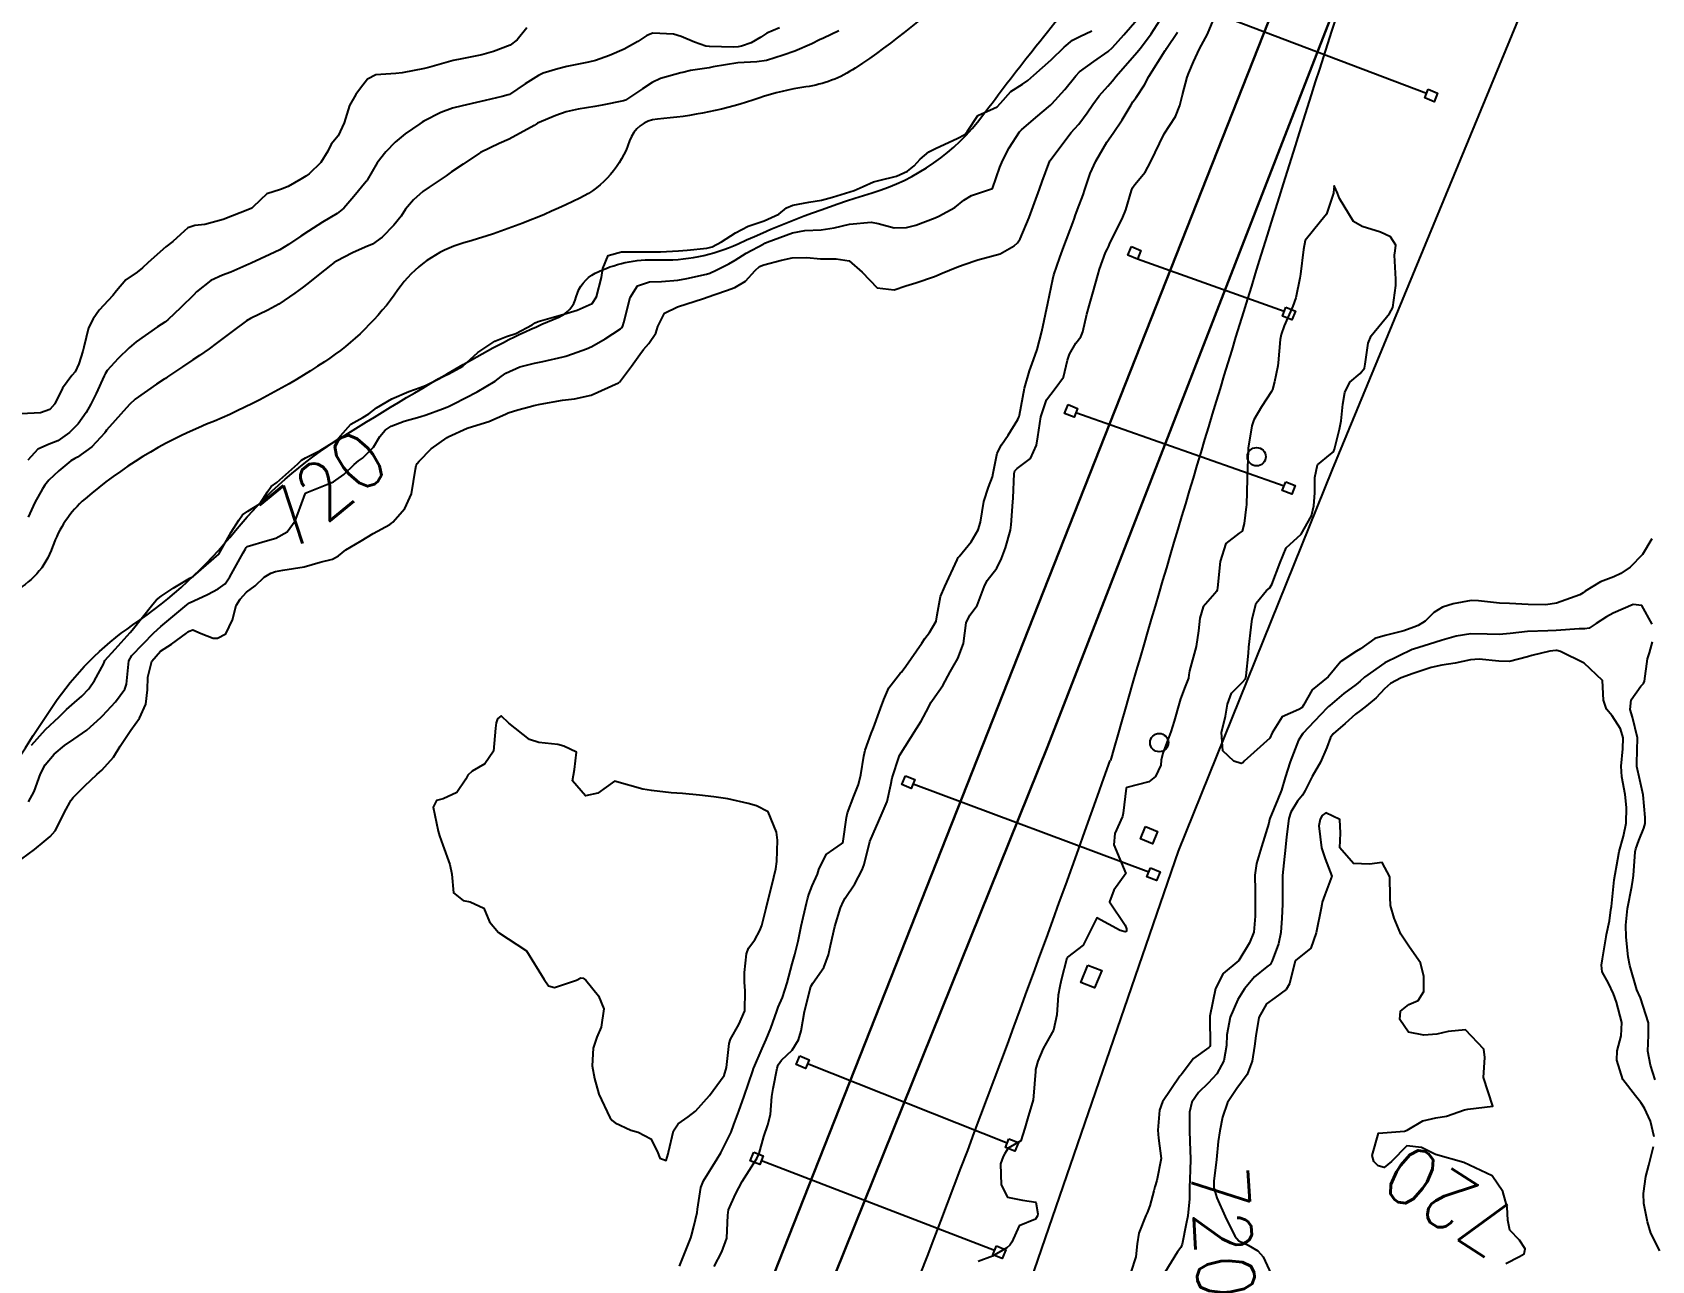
# Model space of a CAD drawing. Header units: metres. Extents: x 318500 to 325275, y 7408834 to 7428799.
# Drawn here: x 321446.4 to 321560.1, y 7415658.3 to 7415744.6 of the extents above; entities that cross this region are included whole.
import ezdxf
from ezdxf.enums import TextEntityAlignment as Align

# ---------------------------------------------------------------- set-up
doc = ezdxf.new("R2010")
doc.units = ezdxf.units.M
doc.header["$MEASUREMENT"] = 0
for name, color, linetype in [('Armário', 45, 'Continuous'), ('Cotas', 45, 'Continuous'), ('Curvas de Nivel 1m', 11, 'Continuous'), ('Curvas de Nivel 5m', 15, 'Continuous'), ('Divisas', 45, 'Continuous'), ('Hidrografia', 140, 'Continuous'), ('Linha Férrea', 20, 'Continuous'), ('Postes', 20, 'Continuous'), ('Pórticos', 45, 'Continuous')]:
    doc.layers.add(name, color=color, linetype=linetype)
doc.styles.add('Style-STANDARD', font='STANDARD.shx')

msp = doc.modelspace()

# ---------------------------------------------------------------- linework, layer by layer
at = {"layer": 'Armário'}
for points in [[(321524.54, 7415688.82), (321525.39, 7415688.47), (321525.04, 7415687.61), (321524.19, 7415687.96)], [(321520.49, 7415679.08), (321521.46, 7415678.69), (321520.96, 7415677.47), (321519.99, 7415677.86)]]:
    msp.add_lwpolyline(points, close=True, dxfattribs=at)
at = {"layer": 'Curvas de Nivel 1m', "flags": 128}
for points, elevation in [([(321445.61, 7415686.55), (321446.5, 7415687.2), (321447.17, 7415687.76), (321447.59, 7415688.11), (321447.95, 7415688.52), (321448.73, 7415690.04), (321448.98, 7415690.5), (321449.06, 7415690.64), (321449.21, 7415690.86), (321450.03, 7415691.68), (321450.88, 7415692.48), (321451.07, 7415692.64), (321451.23, 7415692.78), (321452.04, 7415693.68), (321452.51, 7415694.46), (321453.27, 7415695.59), (321453.87, 7415696.44), (321454.31, 7415697.42), (321454.43, 7415698.43), (321454.45, 7415699.31), (321454.73, 7415700.43), (321455.35, 7415701.14), (321456.12, 7415701.64), (321457.17, 7415702.4), (321457.27, 7415702.49), (321457.36, 7415702.55), (321457.61, 7415702.64), (321458.2, 7415702.39), (321459.04, 7415702.06), (321459.36, 7415702.05), (321459.94, 7415702.36), (321460.4, 7415703.33), (321460.67, 7415704.35), (321460.95, 7415704.79), (321461.4, 7415705.28), (321462, 7415705.74), (321462.64, 7415706.33), (321463.11, 7415706.63), (321463.42, 7415706.74), (321463.94, 7415706.82), (321465.43, 7415707.07), (321466.56, 7415707.4), (321467.43, 7415707.6), (321467.85, 7415707.84), (321468.37, 7415708.25), (321469.04, 7415708.65), (321469.45, 7415708.9), (321470.29, 7415709.4), (321471.47, 7415710.05), (321471.56, 7415710.12), (321471.66, 7415710.21), (321472.52, 7415711.16), (321472.98, 7415712.19), (321473.25, 7415713.92), (321473.31, 7415714.18), (321473.39, 7415714.32), (321473.52, 7415714.49), (321474.36, 7415715.35), (321475.49, 7415716.16), (321475.54, 7415716.18), (321475.55, 7415716.19), (321476.9, 7415716.8), (321477.56, 7415717.03), (321478.41, 7415717.27), (321479.58, 7415717.8), (321479.78, 7415717.89), (321480.46, 7415718.09), (321481.34, 7415718.32), (321481.58, 7415718.39), (321482.01, 7415718.5), (321483.59, 7415718.78), (321484.43, 7415718.88), (321485.59, 7415719.12), (321487.53, 7415720), (321487.57, 7415720.03), (321487.6, 7415720.05), (321488.44, 7415721.17), (321489.01, 7415721.98), (321489.28, 7415722.33), (321489.64, 7415722.76), (321490.14, 7415723.48), (321490.28, 7415723.96), (321490.75, 7415724.88), (321491.67, 7415725.33), (321493.48, 7415725.92), (321493.63, 7415725.97), (321493.68, 7415725.99), (321495.11, 7415726.48), (321495.69, 7415726.7), (321496.45, 7415727.13), (321497.11, 7415727.88), (321497.42, 7415728.17), (321497.72, 7415728.29), (321498.97, 7415728.61), (321499.72, 7415728.77), (321500.75, 7415728.8), (321501.72, 7415728.71), (321502.81, 7415728.71), (321503.72, 7415728.56), (321504.63, 7415727.78), (321505.69, 7415726.67), (321506.89, 7415726.54), (321507.7, 7415726.8), (321508.4, 7415727.02), (321509.71, 7415727.47), (321509.88, 7415727.54), (321510.25, 7415727.7), (321511.28, 7415728.12), (321511.72, 7415728.28), (321512.75, 7415728.64), (321513.73, 7415728.9), (321514.32, 7415729.05), (321515.31, 7415729.63), (321515.55, 7415729.83), (321515.74, 7415730.12), (321516.37, 7415731.62), (321516.75, 7415732.64), (321517.09, 7415733.61), (321517.28, 7415734.13), (321517.82, 7415735.6), (321519.32, 7415737.58), (321519.56, 7415737.85), (321519.85, 7415738.17), (321520.45, 7415738.97), (321520.85, 7415739.56), (321521.28, 7415740.15), (321521.89, 7415740.84), (321522.22, 7415741.22), (321522.47, 7415741.54), (321523.92, 7415743.2), (321524.19, 7415743.52), (321524.93, 7415744.51), (321525.58, 7415745.5)], 721), ([(321494.23, 7415657.9), (321494.79, 7415658.92), (321495.14, 7415659.88), (321495.2, 7415661.51), (321495.24, 7415661.88), (321495.73, 7415662.99), (321496.2, 7415663.87), (321496.87, 7415664.9), (321497.24, 7415665.49), (321497.39, 7415665.85), (321497.72, 7415667.03), (321498.02, 7415667.85), (321498.2, 7415668.57), (321498.3, 7415669.85), (321498.38, 7415670.41), (321498.66, 7415671.84), (321498.74, 7415672.07), (321498.97, 7415672.4), (321499.71, 7415673.1), (321500.17, 7415673.82), (321500.36, 7415674.46), (321500.59, 7415675.82), (321501.04, 7415677.57), (321501.17, 7415677.81), (321501.95, 7415678.9), (321502.27, 7415679.79), (321502.41, 7415680.46), (321502.71, 7415681.79), (321503.11, 7415683.11), (321503.32, 7415683.58), (321503.45, 7415683.78), (321504.11, 7415684.79), (321504.64, 7415685.77), (321504.78, 7415686.14), (321505.18, 7415687.76), (321506.05, 7415689.75), (321506.39, 7415690.57), (321506.64, 7415691.74), (321506.74, 7415692.24), (321507.23, 7415693.73), (321507.26, 7415693.8), (321508.46, 7415695.71), (321508.78, 7415696.21), (321509.3, 7415697.17), (321509.47, 7415697.53), (321509.58, 7415697.7), (321510.3, 7415698.72), (321510.82, 7415699.69), (321511, 7415700.02), (321511.35, 7415700.62), (321511.75, 7415701.67), (321511.94, 7415703.12), (321512.21, 7415703.67), (321512.72, 7415704.34), (321513.2, 7415705.65), (321513.42, 7415706.1), (321514.1, 7415706.97), (321514.42, 7415707.64), (321514.7, 7415708.39), (321515.05, 7415709.63), (321515.1, 7415710.01), (321515.23, 7415711.63), (321515.25, 7415711.88), (321515.31, 7415713.63), (321515.35, 7415713.8), (321515.53, 7415713.97), (321516.47, 7415714.68), (321516.88, 7415715.61), (321516.97, 7415716.19), (321517.19, 7415717.61), (321517.59, 7415718.8), (321518.2, 7415719.59), (321518.79, 7415720.4), (321519.07, 7415721.58), (321519.19, 7415722.02), (321519.65, 7415722.78), (321520, 7415723.22), (321520.14, 7415723.57), (321520.42, 7415724.81), (321520.63, 7415725.56), (321520.87, 7415726.38), (321521.18, 7415727.56), (321521.3, 7415727.97), (321521.73, 7415729.16), (321521.86, 7415729.42), (321521.93, 7415729.55), (321522.06, 7415729.86), (321522.9, 7415731.53), (321523.15, 7415732.15), (321523.55, 7415733.52), (321523.62, 7415733.69), (321523.8, 7415733.92), (321524.52, 7415734.8), (321524.9, 7415735.5), (321525.84, 7415737.49), (321526.64, 7415738.7), (321526.94, 7415739.48), (321527.13, 7415740.23), (321527.47, 7415741.47), (321527.59, 7415741.78), (321527.91, 7415742.54), (321528.34, 7415743.46), (321528.9, 7415744.49), (321529.28, 7415745.45)], 723), ([(321481.08, 7415744.95), (321480.4, 7415744.1), (321479.92, 7415743.72), (321478.75, 7415743.28), (321477.91, 7415743.04), (321476.52, 7415742.76), (321475.9, 7415742.65), (321474.26, 7415742.18), (321473.98, 7415742.11), (321473.9, 7415742.09), (321472.32, 7415741.78), (321471.89, 7415741.74), (321470.48, 7415741.64), (321469.89, 7415741.34), (321469.41, 7415740.71), (321469.08, 7415740.25), (321468.62, 7415739.49), (321468.24, 7415738.26), (321467.83, 7415737.36), (321467.34, 7415736.76), (321467.11, 7415736.28), (321466.61, 7415735.48), (321465.8, 7415734.67), (321465.57, 7415734.52), (321465.21, 7415734.3), (321464.31, 7415733.79), (321463.78, 7415733.59), (321462.83, 7415733.28), (321461.87, 7415732.35), (321461.76, 7415732.27), (321461.61, 7415732.2), (321459.75, 7415731.46), (321458.47, 7415731.11), (321457.75, 7415731.04), (321457.26, 7415730.89), (321456.76, 7415730.41), (321456.21, 7415729.93), (321455.73, 7415729.55), (321454.48, 7415728.44), (321454.08, 7415728.07), (321453.7, 7415727.78), (321452.92, 7415727.24), (321452.27, 7415726.47), (321452.01, 7415726.14), (321451.67, 7415725.77), (321451.05, 7415725.1), (321450.61, 7415724.49), (321450.29, 7415723.85), (321449.96, 7415722.5), (321449.9, 7415722.23), (321449.61, 7415721.33), (321449.35, 7415720.76), (321449.13, 7415720.51), (321448.47, 7415719.63), (321447.92, 7415718.52), (321447.57, 7415718.11), (321446.91, 7415717.89), (321445.56, 7415717.81)], 721), ([(321502.99, 7415744.74), (321501.93, 7415744.22), (321501.65, 7415744.09), (321501.1, 7415743.82), (321499.91, 7415743.31), (321499.09, 7415743.03), (321497.91, 7415742.65), (321497.23, 7415742.55), (321495.91, 7415742.48), (321494.18, 7415742.19), (321493.9, 7415742.14), (321492.58, 7415741.94), (321492.03, 7415741.81), (321491.9, 7415741.78), (321490.48, 7415741.38), (321489.89, 7415741.09), (321489.21, 7415740.65), (321488.22, 7415739.99), (321488.01, 7415739.86), (321487.87, 7415739.8), (321486.37, 7415739.51), (321485.86, 7415739.42), (321484.68, 7415739.22), (321483.85, 7415739.04), (321483.12, 7415738.79), (321481.84, 7415738.24), (321481.74, 7415738.18), (321481.59, 7415738.08), (321479.83, 7415737.12), (321479.14, 7415736.81), (321477.82, 7415736.17), (321477.76, 7415736.13), (321476.6, 7415735.35), (321475.8, 7415734.81), (321475.42, 7415734.54), (321474.85, 7415734.17), (321474.21, 7415733.75), (321473.78, 7415733.44), (321473.11, 7415732.86), (321472.57, 7415732.2), (321472.25, 7415731.71), (321471.75, 7415731.08), (321470.92, 7415730.22), (321470.23, 7415729.73), (321469.73, 7415729.52), (321468.84, 7415729.13), (321467.71, 7415728.55), (321467.54, 7415728.44), (321467.31, 7415728.27), (321466.42, 7415727.56), (321465.69, 7415726.98), (321465.3, 7415726.68), (321464.78, 7415726.3), (321463.67, 7415725.53), (321462.89, 7415725.1), (321461.66, 7415724.51), (321461.38, 7415724.34), (321460.39, 7415723.61), (321459.64, 7415723.04), (321459.26, 7415722.75), (321458.76, 7415722.38), (321458.09, 7415721.92), (321457.62, 7415721.6), (321456.9, 7415721.12), (321455.85, 7415720.42), (321455.7, 7415720.31), (321455.6, 7415720.25), (321455.07, 7415719.9), (321453.58, 7415718.84), (321453.17, 7415718.46), (321451.55, 7415716.66), (321451.48, 7415716.55), (321451.43, 7415716.48), (321450.53, 7415715.5), (321449.52, 7415714.78), (321449.34, 7415714.68), (321449.06, 7415714.51), (321448.22, 7415713.81), (321447.5, 7415713.16), (321447.23, 7415712.8), (321447.07, 7415712.54), (321446.53, 7415711.59), (321446.05, 7415710.55)], 719), ([(321446.3, 7415694.54), (321447.27, 7415695.64), (321448.23, 7415696.52), (321448.75, 7415697.05), (321449.3, 7415697.52), (321449.82, 7415697.97), (321450.31, 7415698.49), (321450.72, 7415699.08), (321451.34, 7415700.23), (321451.41, 7415700.41), (321451.45, 7415700.48), (321452.17, 7415701.29), (321453.22, 7415702.45), (321453.36, 7415702.61), (321454.8, 7415704.43), (321455.07, 7415704.75), (321455.4, 7415705), (321456.25, 7415705.57), (321457.42, 7415706.26), (321457.51, 7415706.31), (321457.66, 7415706.4), (321459.44, 7415707.96), (321459.69, 7415708.37), (321460.31, 7415709.51), (321460.85, 7415710.35), (321461.1, 7415710.72), (321461.48, 7415710.97), (321462.32, 7415711.5), (321462.87, 7415712.33), (321463.12, 7415712.71), (321463.51, 7415712.98), (321464.99, 7415714.3), (321465.25, 7415714.57), (321465.53, 7415714.72), (321466.56, 7415715.25), (321467.54, 7415715.85), (321467.78, 7415716.02), (321467.99, 7415716.26), (321468.72, 7415717.09), (321469.57, 7415717.55), (321469.99, 7415717.82), (321470.53, 7415718.23), (321471.59, 7415718.86), (321472.79, 7415719.39), (321473.59, 7415719.66), (321473.97, 7415719.8), (321474.71, 7415720.17), (321475.29, 7415720.48), (321475.61, 7415720.62), (321476.59, 7415721.17), (321477.63, 7415722.13), (321478.84, 7415722.92), (321479.65, 7415723.24), (321480.3, 7415723.45), (321481.45, 7415724.08), (321481.66, 7415724.21), (321481.88, 7415724.3), (321483.67, 7415724.82), (321484.62, 7415725.09), (321485.68, 7415725.57), (321485.98, 7415726.03), (321486.32, 7415727.4), (321486.41, 7415728.02), (321486.79, 7415728.95), (321487.73, 7415729.2), (321488.53, 7415729.19), (321489.73, 7415729.2), (321490.48, 7415729.21), (321491.73, 7415729.28), (321492.35, 7415729.32), (321493.73, 7415729.45), (321494.09, 7415729.56), (321494.75, 7415729.9), (321495.75, 7415730.54), (321496.63, 7415731), (321497.75, 7415731.37), (321498.79, 7415731.85), (321499.33, 7415732.28), (321499.77, 7415732.48), (321500.9, 7415732.69), (321501.78, 7415732.84), (321502.55, 7415733.03), (321503.78, 7415733.41), (321504.07, 7415733.5), (321504.7, 7415733.78), (321505.44, 7415734.12), (321505.8, 7415734.22), (321507.04, 7415734.51), (321507.81, 7415734.87), (321508.29, 7415735.25), (321508.72, 7415735.72), (321509.32, 7415736.22), (321509.83, 7415736.49), (321511.31, 7415737.16), (321511.84, 7415737.44), (321512.03, 7415737.68), (321512.76, 7415738.77), (321513.86, 7415739.26), (321514.12, 7415739.4), (321514.35, 7415739.65), (321515.07, 7415740.46), (321515.89, 7415740.98), (321516.28, 7415741.24), (321516.7, 7415741.62), (321517.91, 7415742.69), (321518.83, 7415743.59), (321519.42, 7415744.08), (321519.93, 7415744.32), (321520.76, 7415744.74)], 719), ([(321491.81, 7415657.93), (321492.09, 7415658.63), (321492.6, 7415659.92), (321492.65, 7415660.07), (321492.81, 7415660.71), (321493.04, 7415661.7), (321493.08, 7415661.92), (321493.31, 7415663.45), (321493.49, 7415663.91), (321494.44, 7415665.46), (321494.71, 7415665.89), (321494.88, 7415666.21), (321495.43, 7415667.35), (321495.63, 7415667.88), (321495.98, 7415668.82), (321496.35, 7415669.87), (321496.96, 7415671.64), (321497.01, 7415671.81), (321497.03, 7415671.86), (321497.62, 7415673.22), (321497.89, 7415673.85), (321498.21, 7415674.64), (321498.64, 7415675.84), (321498.74, 7415676.13), (321499.03, 7415676.81), (321499.38, 7415677.83), (321499.72, 7415679.17), (321499.91, 7415679.83), (321500.15, 7415680.76), (321500.36, 7415681.82), (321500.73, 7415683.43), (321500.81, 7415683.81), (321500.88, 7415684.05), (321501.13, 7415684.65), (321501.49, 7415685.46), (321501.6, 7415685.8), (321502.1, 7415686.86), (321503.18, 7415687.59), (321503.28, 7415687.68), (321503.31, 7415687.78), (321503.53, 7415689.45), (321503.6, 7415689.78), (321504.04, 7415690.94), (321504.38, 7415691.77), (321504.55, 7415692.45), (321504.75, 7415693.77), (321504.85, 7415694.18), (321505.28, 7415695.35), (321505.43, 7415695.76), (321505.93, 7415697.12), (321506.15, 7415697.75), (321506.51, 7415698.56), (321507.34, 7415699.61), (321507.4, 7415699.67), (321507.44, 7415699.73), (321507.7, 7415700.08), (321508.82, 7415701.71), (321509.04, 7415702.03), (321509.37, 7415702.45), (321509.83, 7415703.25), (321509.91, 7415703.69), (321510.13, 7415704.97), (321510.44, 7415705.69), (321511.32, 7415707.56), (321511.36, 7415707.68), (321511.39, 7415707.73), (321511.44, 7415707.78), (321512.29, 7415708.83), (321512.78, 7415709.66), (321512.94, 7415710.2), (321513.19, 7415711.65), (321513.51, 7415712.67), (321513.78, 7415713.38), (321513.83, 7415713.65), (321514.13, 7415715.06), (321514.42, 7415715.64), (321514.89, 7415716.31), (321515.58, 7415717.42), (321515.64, 7415717.57), (321515.66, 7415717.63), (321515.68, 7415717.73), (321516.05, 7415719.62), (321516.39, 7415720.84), (321516.68, 7415721.61), (321516.92, 7415722.33), (321517.25, 7415723.61), (321517.68, 7415725.6), (321518.02, 7415727.28), (321518.11, 7415727.59), (321518.53, 7415728.79), (321518.81, 7415729.58), (321519.43, 7415731.24), (321519.54, 7415731.57), (321519.6, 7415731.73), (321519.77, 7415732.17), (321520.15, 7415733.2), (321520.27, 7415733.57), (321520.66, 7415734.71), (321521.04, 7415735.56), (321521.83, 7415736.91), (321522.27, 7415737.54), (321522.91, 7415738.48), (321523.52, 7415739.53), (321523.66, 7415739.74), (321523.88, 7415740.04), (321524.46, 7415740.94), (321524.78, 7415741.51), (321525.92, 7415743.34), (321525.98, 7415743.43), (321526.02, 7415743.49), (321526.78, 7415744.64)], 722), ([(321560.11, 7415709.03), (321559.46, 7415707.93), (321558.59, 7415707.05), (321557.92, 7415706.59), (321557.44, 7415706.37), (321556.5, 7415706.02), (321555.42, 7415705.36), (321555.28, 7415705.24), (321555.05, 7415705.1), (321553.41, 7415704.5), (321552.67, 7415704.39), (321551.41, 7415704.41), (321550.1, 7415704.48), (321549.41, 7415704.51), (321547.93, 7415704.68), (321547.41, 7415704.69), (321546.15, 7415704.47), (321545.4, 7415704.22), (321544.78, 7415703.85), (321544.18, 7415703.24), (321543.7, 7415702.94), (321543.39, 7415702.82), (321542.69, 7415702.57), (321541.37, 7415702.24), (321540.64, 7415702.02), (321539.63, 7415701.31), (321539.36, 7415701.13), (321538.26, 7415700.41), (321537.36, 7415699.33), (321536.24, 7415698.43), (321535.64, 7415697.35), (321535.51, 7415697.15), (321535.31, 7415697.04), (321534.14, 7415696.53), (321533.43, 7415695.39), (321533.28, 7415695.03), (321531.48, 7415693.41), (321531.37, 7415693.3), (321531.26, 7415693.25), (321530.74, 7415693.42), (321529.98, 7415694.14), (321529.88, 7415695.43), (321530.16, 7415696.57), (321530.31, 7415697.42), (321530.57, 7415698.18), (321531.33, 7415698.93), (321531.56, 7415699.19), (321531.61, 7415699.41), (321531.77, 7415701), (321531.8, 7415701.41), (321531.97, 7415702.82), (321532.03, 7415703.4), (321532.31, 7415704.5), (321533.04, 7415705.39), (321533.26, 7415705.56), (321533.42, 7415705.82), (321533.99, 7415707.38), (321534.42, 7415708.41), (321535.47, 7415709.36), (321536.2, 7415710.64), (321536.37, 7415711.35), (321536.43, 7415712.26), (321536.43, 7415713.35), (321536.63, 7415714.24), (321537.54, 7415714.97), (321537.74, 7415715.14), (321537.81, 7415715.33), (321538.16, 7415716.74), (321538.29, 7415717.32), (321538.41, 7415718.5), (321538.55, 7415719.32), (321538.9, 7415720.03), (321539.62, 7415720.64), (321539.91, 7415721.02), (321539.98, 7415721.3), (321540.17, 7415722.78), (321540.39, 7415723.3), (321541.68, 7415724.86), (321541.91, 7415725.28), (321542.13, 7415726.84), (321542.13, 7415727.27), (321542.04, 7415728.97), (321542.08, 7415729.27), (321542.13, 7415729.67), (321541.75, 7415730.25), (321541.05, 7415730.59), (321539.76, 7415730.98), (321539.16, 7415731.32), (321538.17, 7415732.94), (321538.03, 7415733.33), (321537.8, 7415733.84), (321537.75, 7415733.37), (321537.75, 7415733.33), (321537.25, 7415731.85), (321536.84, 7415731.34), (321535.75, 7415729.99), (321535.64, 7415729.36), (321535.43, 7415727.64), (321535.39, 7415727.36), (321535.1, 7415725.96), (321534.88, 7415725.37), (321534.27, 7415723.99), (321534.06, 7415723.38), (321533.99, 7415723.05), (321533.85, 7415721.39), (321533.83, 7415721.19), (321533.61, 7415720.06), (321533.46, 7415719.53), (321533.39, 7415719.39), (321532.68, 7415718.31), (321532.15, 7415717.4), (321532, 7415716.98), (321531.76, 7415715.41), (321531.75, 7415715.21), (321531.68, 7415713.41), (321531.67, 7415713.25), (321531.63, 7415711.41), (321531.62, 7415711.29), (321531.48, 7415710.12), (321531.33, 7415709.56), (321531.12, 7415709.42), (321530.19, 7415708.7), (321529.78, 7415707.43), (321529.59, 7415705.6), (321529.57, 7415705.44), (321529.53, 7415705.32), (321529.42, 7415705.2), (321528.6, 7415704.25), (321528.36, 7415703.46), (321528.27, 7415702.57), (321528.09, 7415701.46), (321527.63, 7415699.75), (321527.58, 7415699.47), (321527.55, 7415699.25), (321527.33, 7415698.65), (321527, 7415697.78), (321526.9, 7415697.47), (321526.55, 7415696.21), (321526.32, 7415695.47), (321525.76, 7415693.97), (321525.65, 7415693.48), (321525.61, 7415693.13), (321525.24, 7415692.32), (321524.78, 7415691.95), (321523.23, 7415691.57), (321523.2, 7415691.55), (321523.19, 7415691.52), (321522.98, 7415689.75), (321522.92, 7415689.52), (321522.39, 7415688.33), (321522.32, 7415687.53), (321523.15, 7415685.52), (321522.32, 7415684.34), (321522.02, 7415683.53), (321523.1, 7415681.89), (321523.2, 7415681.62), (321523.21, 7415681.52), (321523.18, 7415681.44), (321523.1, 7415681.41), (321522.77, 7415681.52), (321521.11, 7415682.4), (321520.71, 7415681.55), (321520.15, 7415680.49), (321519.07, 7415679.63), (321519.04, 7415679.6), (321519.02, 7415679.57), (321518.61, 7415678.01), (321518.52, 7415677.58), (321518.41, 7415676.96), (321518.3, 7415675.58), (321518.08, 7415674.51), (321517.56, 7415673.59), (321517.35, 7415673.23), (321516.97, 7415672.34), (321516.82, 7415671.74), (321516.81, 7415671.6), (321516.68, 7415669.87), (321516.64, 7415669.6), (321516.25, 7415668.28), (321516.07, 7415667.61), (321515.77, 7415666.74), (321514.89, 7415666.21), (321514.66, 7415665.85), (321514.55, 7415665.62), (321514.36, 7415665.11), (321514.41, 7415663.63), (321514.85, 7415662.78), (321515.89, 7415662.57), (321516.84, 7415662.41), (321516.97, 7415661.6), (321516.96, 7415661.47), (321516.82, 7415661.22), (321515.67, 7415660.76), (321515.14, 7415659.62), (321515.01, 7415659.4), (321514.8, 7415659.2), (321513.79, 7415658.63), (321512.79, 7415658.26)], 723), ([(321560.13, 7415703.03), (321559.41, 7415704.35), (321558.79, 7415704.42), (321557.4, 7415703.82), (321556.91, 7415703.56), (321556.2, 7415703.08), (321555.71, 7415702.76), (321555.39, 7415702.71), (321554.99, 7415702.7), (321553.38, 7415702.59), (321552.81, 7415702.56), (321551.38, 7415702.51), (321550.15, 7415702.39), (321549.38, 7415702.31), (321548.53, 7415702.33), (321547.38, 7415702.35), (321546.36, 7415702.19), (321545.38, 7415701.91), (321544.86, 7415701.75), (321543.37, 7415701.29), (321543.26, 7415701.25), (321541.35, 7415700.33), (321539.91, 7415699.3), (321539.62, 7415699.03), (321539.33, 7415698.79), (321538.47, 7415698.17), (321537.48, 7415697.33), (321537.39, 7415697.25), (321537.31, 7415697.16), (321536.42, 7415696.21), (321535.58, 7415695.36), (321535.28, 7415694.89), (321534.7, 7415693.37), (321534.35, 7415692.27), (321534.08, 7415691.37), (321533.84, 7415690.75), (321533.27, 7415689.38), (321533.26, 7415689.32), (321533.2, 7415689.06), (321532.69, 7415687.39), (321532.34, 7415686.21), (321532.22, 7415685.39), (321532.23, 7415684.3), (321532.24, 7415683.39), (321532.24, 7415682.52), (321532.15, 7415681.39), (321531.85, 7415680.64), (321531.09, 7415679.41), (321530, 7415678.48), (321529.46, 7415677.43), (321529.06, 7415675.48), (321529.05, 7415675.44), (321529.05, 7415675.41), (321529.07, 7415673.44), (321529.06, 7415673.37), (321528.99, 7415673.28), (321527.91, 7415672.51), (321527.12, 7415671.46), (321527.05, 7415671.37), (321526.96, 7415671.27), (321525.73, 7415669.48), (321525.52, 7415668.89), (321525.4, 7415667.48), (321525.46, 7415666.92), (321525.63, 7415665.48), (321525.33, 7415663.95), (321525.19, 7415663.49), (321525.13, 7415663.21), (321524.84, 7415662.17), (321524.65, 7415661.68), (321524.56, 7415661.49), (321524.07, 7415660.25), (321523.95, 7415659.5), (321523.86, 7415658.57), (321523.5, 7415657.51)], 722), ([(321560.26, 7415667.02), (321560.01, 7415668.11), (321559.59, 7415669.03), (321559.34, 7415669.43), (321558.95, 7415669.89), (321558.06, 7415671.05), (321557.65, 7415672.39), (321557.68, 7415673.05), (321557.96, 7415674.1), (321558, 7415675.05), (321557.63, 7415676.47), (321557.42, 7415677.06), (321557.06, 7415677.82), (321556.61, 7415678.61), (321556.56, 7415679.07), (321556.63, 7415679.51), (321556.9, 7415681.06), (321556.93, 7415681.23), (321557.12, 7415682.2), (321557.23, 7415682.96), (321557.25, 7415683.07), (321557.26, 7415683.2), (321557.47, 7415685.07), (321557.71, 7415686.52), (321557.82, 7415687.06), (321558.11, 7415688.14), (321558.31, 7415689.05), (321558.33, 7415690.16), (321558.22, 7415691.06), (321558, 7415692.31), (321557.94, 7415693.06), (321558.06, 7415694.28), (321558.09, 7415695.06), (321557.91, 7415695.68), (321557.31, 7415696.59), (321556.93, 7415697.07), (321556.7, 7415697.7), (321556.65, 7415699.08), (321555.36, 7415700.29), (321553.7, 7415701.12), (321553.43, 7415701.18), (321553.37, 7415701.18), (321552.94, 7415701.13), (321551.67, 7415700.84), (321551.36, 7415700.75), (321550.11, 7415700.42), (321549.36, 7415700.43), (321547.98, 7415700.57), (321547.36, 7415700.52), (321546.28, 7415700.29), (321545.35, 7415700.16), (321544.6, 7415699.99), (321543.35, 7415699.58), (321542.49, 7415699.26), (321541.74, 7415698.87), (321541.33, 7415698.5), (321540.74, 7415697.87), (321540.07, 7415697.3), (321539.63, 7415696.98), (321539.3, 7415696.71), (321538.56, 7415696.05), (321537.71, 7415695.33), (321537.53, 7415695.08), (321537.27, 7415694.38), (321536.82, 7415693.34), (321536.25, 7415692.34), (321535.75, 7415691.35), (321535.56, 7415691.02), (321535.22, 7415690.59), (321534.75, 7415689.83), (321534.6, 7415689.37), (321534.45, 7415688.1), (321534.38, 7415687.37), (321534.26, 7415686.27), (321534.16, 7415685.37), (321534.15, 7415684.36), (321534.16, 7415683.37), (321534.11, 7415682.37), (321534.05, 7415681.37), (321533.88, 7415680.58), (321533.44, 7415679.38), (321533.31, 7415679.14), (321533.06, 7415678.95), (321532.19, 7415678.25), (321531.49, 7415677.4), (321531.03, 7415676.66), (321530.48, 7415675.42), (321530.26, 7415674.17), (321530.22, 7415673.42), (321530.04, 7415672.36), (321529.56, 7415671.43), (321528.95, 7415670.78), (321528.26, 7415670.13), (321527.79, 7415669.45), (321527.64, 7415668.74), (321527.64, 7415667.45), (321527.66, 7415666.69), (321527.7, 7415665.45), (321527.67, 7415664.66), (321527.62, 7415663.45), (321527.64, 7415662.66), (321527.52, 7415661.45), (321527.39, 7415660.89), (321527.11, 7415659.46), (321527.03, 7415659.23), (321526.79, 7415658.92), (321525.89, 7415657.47)], 721), ([(321560.34, 7415671.02), (321560, 7415672.05), (321559.82, 7415673.03), (321559.88, 7415674.15), (321559.87, 7415675.03), (321559.3, 7415676.79), (321559.18, 7415677.04), (321559.14, 7415677.13), (321559.05, 7415677.34), (321558.56, 7415679.05), (321558.45, 7415679.67), (321558.29, 7415681.05), (321558.27, 7415681.89), (321558.4, 7415683.05), (321558.7, 7415684.6), (321558.78, 7415685.05), (321558.82, 7415685.38), (321558.94, 7415687.04), (321558.98, 7415687.25), (321559.19, 7415687.84), (321559.55, 7415688.69), (321559.63, 7415689.03), (321559.64, 7415689.46), (321559.5, 7415691.04), (321559.25, 7415692.1), (321559.05, 7415693.04), (321559.05, 7415693.26), (321559.1, 7415695.04), (321558.75, 7415696.5), (321558.58, 7415697.05), (321558.66, 7415697.71), (321559.33, 7415698.67), (321559.51, 7415698.86), (321559.58, 7415699.04), (321559.81, 7415700.59), (321559.93, 7415701.03), (321560.15, 7415701.8)], 722), ([(321560.66, 7415659.01), (321560.04, 7415660.24), (321559.79, 7415661.03), (321559.55, 7415662.33), (321559.52, 7415663.03), (321559.69, 7415664.22), (321559.9, 7415665.02), (321560.22, 7415666.34)], 721)]:
    msp.add_lwpolyline(points, dxfattribs=dict(at, elevation=elevation))
at = {"layer": 'Curvas de Nivel 1m', "elevation": 721, "flags": 128}
msp.add_lwpolyline([(321484.44, 7415692.83), (321484.57, 7415694.03), (321483.69, 7415694.47), (321483.27, 7415694.58), (321481.92, 7415694.72), (321481.27, 7415694.92), (321479.81, 7415696.09), (321479.29, 7415696.6), (321479.01, 7415696.38), (321478.92, 7415696.11), (321478.89, 7415695.72), (321478.75, 7415694.11), (321478.14, 7415693.22), (321477.24, 7415692.71), (321476.94, 7415692.43), (321476.79, 7415692.14), (321476.16, 7415691.2), (321475.21, 7415690.77), (321474.74, 7415690.64), (321474.5, 7415690.17), (321474.86, 7415688.48), (321474.95, 7415688.16), (321475.17, 7415687.51), (321475.67, 7415686.15), (321475.81, 7415685.48), (321475.92, 7415684.15), (321476.6, 7415683.62), (321477.11, 7415683.53), (321478.06, 7415683.07), (321478.45, 7415682.11), (321479.09, 7415681.37), (321481.07, 7415680.08), (321482.3, 7415678.06), (321482.6, 7415677.62), (321483.03, 7415677.51), (321484.56, 7415678.03), (321484.88, 7415678.19), (321485.04, 7415678.16), (321485.22, 7415678.02), (321486.12, 7415676.91), (321486.5, 7415676.01), (321486.3, 7415674.71), (321486.01, 7415674.01), (321485.74, 7415673.25), (321485.67, 7415672.01), (321485.84, 7415671.12), (321486.15, 7415670.01), (321486.92, 7415668.36), (321487.07, 7415668.16), (321487.28, 7415667.99), (321488.39, 7415667.47), (321488.9, 7415667.33), (321489.8, 7415666.86), (321490.27, 7415665.95), (321490.43, 7415665.51), (321490.87, 7415665.36), (321491.01, 7415665.81), (321491.03, 7415665.94), (321491.39, 7415667.44), (321491.72, 7415667.93), (321492.42, 7415668.42), (321492.92, 7415668.82), (321493.91, 7415669.91), (321494.95, 7415671.33), (321495.11, 7415671.89), (321495.29, 7415673.58), (321495.38, 7415673.88), (321495.98, 7415674.9), (321496.39, 7415675.87), (321496.42, 7415677.26), (321496.36, 7415677.87), (321496.36, 7415678.56), (321496.52, 7415679.87), (321496.66, 7415680.28), (321497.09, 7415680.86), (321497.45, 7415681.5), (321497.58, 7415681.86), (321497.89, 7415683.07), (321498.09, 7415683.85), (321498.3, 7415684.68), (321498.58, 7415685.85), (321498.65, 7415686.35), (321498.68, 7415687.85), (321498.61, 7415688.42), (321498.03, 7415689.85), (321497.21, 7415690.27), (321496.64, 7415690.44), (321495.21, 7415690.77), (321494.21, 7415690.91), (321493.22, 7415691.02), (321492.02, 7415691.13), (321491.22, 7415691.19), (321489.83, 7415691.35), (321489.22, 7415691.45), (321487.23, 7415692), (321486.06, 7415691.17), (321485.21, 7415690.97), (321484.3, 7415692.03)], close=True, dxfattribs=at)
at = {"layer": 'Curvas de Nivel 5m', "elevation": 720, "flags": 128}
for points in [[(321446.08, 7415690.55), (321446.48, 7415691.28), (321446.93, 7415692.53), (321447.24, 7415693.16), (321447.89, 7415693.89), (321448.61, 7415694.51), (321449.26, 7415694.95), (321450.18, 7415695.59), (321451.16, 7415696.48), (321451.22, 7415696.54), (321451.28, 7415696.6), (321452.19, 7415697.58), (321452.84, 7415698.46), (321452.95, 7415698.82), (321453.13, 7415700.45), (321453.34, 7415700.84), (321454.89, 7415702.43), (321455.37, 7415702.88), (321456.21, 7415703.58), (321457.2, 7415704.4), (321457.31, 7415704.49), (321457.39, 7415704.54), (321458.65, 7415705.13), (321459.41, 7415705.51), (321459.89, 7415705.88), (321460.22, 7415706.36), (321461.16, 7415708.06), (321461.31, 7415708.34), (321461.36, 7415708.43), (321461.44, 7415708.49), (321462.86, 7415708.91), (321463.45, 7415709.09), (321464.24, 7415709.53), (321464.8, 7415710.3), (321465, 7415710.78), (321465.5, 7415712.19), (321465.54, 7415712.25), (321465.62, 7415712.29), (321467.51, 7415713.03), (321468.22, 7415713.55), (321468.95, 7415714.25), (321469.26, 7415714.51), (321469.53, 7415714.71), (321470.3, 7415715.47), (321470.76, 7415716.22), (321471.12, 7415716.66), (321471.56, 7415716.95), (321472.47, 7415717.3), (321473.57, 7415717.6), (321474.01, 7415717.74), (321475.15, 7415718.16), (321475.46, 7415718.28), (321475.58, 7415718.34), (321475.95, 7415718.52), (321477.59, 7415719.37), (321478.86, 7415720.11), (321479.28, 7415720.43), (321479.61, 7415720.68), (321480.58, 7415721.13), (321481.62, 7415721.38), (321482.2, 7415721.5), (321483.63, 7415721.82), (321483.81, 7415721.87), (321484.29, 7415722.04), (321485.28, 7415722.38), (321485.64, 7415722.54), (321486.58, 7415723.09), (321487.66, 7415723.79), (321487.77, 7415723.89), (321487.83, 7415724), (321487.9, 7415724.23), (321488.34, 7415725.99), (321488.86, 7415726.82), (321489.7, 7415727.08), (321490.54, 7415727.12), (321491.7, 7415727.22), (321492.32, 7415727.32), (321493.71, 7415727.62), (321493.93, 7415727.69), (321494.38, 7415727.91), (321495.27, 7415728.35), (321495.72, 7415728.62), (321496.5, 7415729.11), (321497.74, 7415729.77), (321497.81, 7415729.8), (321497.97, 7415729.87), (321499.75, 7415730.53), (321500.61, 7415730.69), (321501.75, 7415730.74), (321502.67, 7415730.88), (321503.75, 7415731.14), (321505.28, 7415731.29), (321505.75, 7415731.2), (321506.89, 7415730.88), (321507.75, 7415730.91), (321508.4, 7415731.08), (321509.76, 7415731.59), (321510.03, 7415731.71), (321511.14, 7415732.32), (321511.78, 7415732.82), (321512.31, 7415733.15), (321513.79, 7415733.65), (321514.31, 7415735.15), (321514.51, 7415735.64), (321514.97, 7415736.5), (321515.68, 7415737.63), (321515.76, 7415737.71), (321515.84, 7415737.78), (321516.84, 7415738.63), (321517.87, 7415739.51), (321517.92, 7415739.55), (321517.97, 7415739.6), (321518.87, 7415740.6), (321519.64, 7415741.57), (321519.9, 7415741.84), (321520.9, 7415742.57), (321521.92, 7415743.27), (321522.23, 7415743.55), (321523.02, 7415744.45), (321523.95, 7415745.52)], [(321498.84, 7415744.95), (321497.93, 7415744.56), (321497.51, 7415744.29), (321496.85, 7415743.88), (321496.17, 7415743.64), (321495.92, 7415743.6), (321495.61, 7415743.59), (321493.92, 7415743.62), (321493.65, 7415743.66), (321492.85, 7415743.94), (321491.93, 7415744.33), (321491.39, 7415744.49), (321489.93, 7415744.56), (321489.5, 7415744.4), (321488.87, 7415743.99), (321487.91, 7415743.44), (321486.89, 7415742.99), (321485.91, 7415742.64), (321485.42, 7415742.52), (321483.9, 7415742.22), (321483.27, 7415742.06), (321482.22, 7415741.75), (321481.89, 7415741.6), (321480.97, 7415741.01), (321479.87, 7415740.26), (321479.77, 7415740.22), (321479.35, 7415740.12), (321478.15, 7415739.84), (321477.86, 7415739.77), (321476.54, 7415739.47), (321475.86, 7415739.29), (321475.03, 7415739), (321473.84, 7415738.37), (321473.73, 7415738.3), (321473.56, 7415738.19), (321472.54, 7415737.49), (321471.83, 7415736.91), (321471.17, 7415736.22), (321470.58, 7415735.45), (321469.86, 7415734.24), (321469.83, 7415734.2), (321469.79, 7415734.13), (321468.94, 7415733.09), (321468.22, 7415732.26), (321467.76, 7415731.89), (321466.74, 7415731.29), (321465.74, 7415730.66), (321465.2, 7415730.3), (321464.33, 7415729.71), (321463.73, 7415729.35), (321463.04, 7415729.01), (321461.71, 7415728.41), (321461.66, 7415728.39), (321461.55, 7415728.34), (321460.29, 7415727.77), (321459.7, 7415727.56), (321458.88, 7415727.19), (321457.89, 7415726.4), (321457.68, 7415726.18), (321456.78, 7415725.29), (321455.87, 7415724.42), (321455.75, 7415724.33), (321455.66, 7415724.26), (321455.15, 7415723.93), (321453.63, 7415722.88), (321453.14, 7415722.46), (321452.38, 7415721.71), (321451.61, 7415720.87), (321451.46, 7415720.63), (321451.39, 7415720.48), (321450.82, 7415719.25), (321450.46, 7415718.49), (321450.14, 7415717.92), (321449.56, 7415717.12), (321448.95, 7415716.51), (321448.13, 7415715.93), (321447.54, 7415715.69), (321446.73, 7415715.34), (321446.04, 7415714.55)], [(321549.84, 7415658.11), (321550.8, 7415658.6), (321551.14, 7415658.8), (321551.21, 7415659.14), (321550.82, 7415659.74), (321550.12, 7415660.45), (321549.99, 7415661.15), (321549.94, 7415662.06), (321549.64, 7415663.16), (321548.88, 7415664.28), (321546.89, 7415665.2), (321544.9, 7415665.78), (321543.93, 7415666.26), (321542.9, 7415666.39), (321541.81, 7415665.27), (321541.31, 7415664.85), (321540.89, 7415664.97), (321540.58, 7415665.28), (321540.47, 7415665.71), (321540.91, 7415667.28), (321542.74, 7415667.42), (321542.91, 7415667.48), (321544.02, 7415668.13), (321544.93, 7415668.35), (321545.67, 7415668.47), (321546.94, 7415668.9), (321547.17, 7415668.96), (321548.94, 7415669.17), (321548.29, 7415671.18), (321548.38, 7415672.58), (321548.31, 7415673.18), (321547.01, 7415674.52), (321545.8, 7415674.42), (321545, 7415674.22), (321544.09, 7415674.15), (321543.01, 7415674.37), (321542.4, 7415675.26), (321542.44, 7415675.85), (321543.04, 7415676.3), (321543.69, 7415676.59), (321544.08, 7415677.23), (321544.1, 7415678.28), (321543.86, 7415679.24), (321543.09, 7415680.35), (321542.47, 7415681.26), (321542, 7415682.38), (321541.75, 7415683.27), (321541.73, 7415683.86), (321541.7, 7415685.27), (321541.17, 7415686.28), (321540.28, 7415686.17), (321539.16, 7415686.22), (321538.19, 7415687.31), (321538.24, 7415688.36), (321538.18, 7415689.32), (321537.21, 7415689.79), (321536.95, 7415689.59), (321536.81, 7415689.34), (321536.72, 7415688.86), (321536.91, 7415687.33), (321537.17, 7415686.55), (321537.62, 7415685.32), (321537.13, 7415684.02), (321536.94, 7415683.51), (321536.92, 7415683.33), (321536.87, 7415683.09), (321536.52, 7415681.34), (321536.15, 7415680.28), (321535.07, 7415679.4), (321535.06, 7415679.37), (321534.65, 7415677.76), (321534.42, 7415677.37), (321533.62, 7415676.79), (321533.03, 7415676.35), (321532.5, 7415675.39), (321532.28, 7415674.11), (321532.2, 7415673.39), (321532.03, 7415672.34), (321531.68, 7415671.4), (321530.95, 7415670.4), (321530.31, 7415669.42), (321529.95, 7415668.4), (321529.75, 7415667.43), (321529.64, 7415666.68), (321529.53, 7415665.43), (321529.33, 7415663.9), (321529.34, 7415663.43), (321529.55, 7415662.73), (321530.13, 7415661.42), (321530.81, 7415660.03), (321531.1, 7415659.7), (321531.76, 7415659.4), (321532.43, 7415659.01), (321532.8, 7415658.57), (321533.36, 7415657.37)]]:
    msp.add_lwpolyline(points, dxfattribs=at)
at = {"layer": 'Divisas'}
msp.add_lwpolyline([(321488.09, 7415582.29), (321506.3, 7415621.27), (321510.04, 7415630.81), (321522.49, 7415650.94), (321515.48, 7415653.98), (321526.86, 7415687.09), (321537.68, 7415713.9), (321554.49, 7415754.61), (321564.11, 7415776.75), (321565.44, 7415780.95), (321573.01, 7415779.48), (321580.04, 7415804.44), (321585.71, 7415817.39), (321588.02, 7415816.38), (321593.47, 7415831.32), (321617.35, 7415888.74), (321630.81, 7415922.75), (321645.06, 7415957.21)], dxfattribs=at)
at = {"layer": 'Hidrografia'}
for points in [[(321443.45, 7415690.45, -0.012736), (321447.81, 7415697.33, -0.095314), (321453.41, 7415702.98, 0.07216), (321460.62, 7415709.61, -0.08331), (321468.13, 7415716.21, -0.008611), (321477.19, 7415721.62, -0.033276), (321483.32, 7415724.61, 0.238502), (321484.55, 7415726.03, -0.217818), (321485.88, 7415727.69, -0.127), (321490.24, 7415728.64, 0.118539), (321495.93, 7415729.77, -0.035339), (321505.33, 7415733.34, 0.161171), (321513.12, 7415738.8, -0.007556), (321516.58, 7415743.31, -0.002862), (321520.86, 7415748.64, 0.051231)], [(321511.67, 7415748.19, -0.045307), (321504.15, 7415742.11, -0.112794), (321500.68, 7415740.79, 0.047943), (321497.38, 7415740, -0.06314), (321490.25, 7415738.52, 0.30209), (321488.3, 7415736.99, -0.201404), (321484.8, 7415732.97, -0.045377), (321476.65, 7415729.83, 0.173902), (321472.03, 7415726.53, -0.094438), (321466.88, 7415721.48, -0.050273), (321458.59, 7415717.08, 0.081629), (321450.05, 7415711.84, 0.132266), (321447.77, 7415708.47, -0.201183), (321444.9, 7415705.26, 0.164885)], [(321440.82, 7415701.29, -0.000035), (321437.1, 7415694.03, -0.002844)]]:
    msp.add_lwpolyline(points, format="xyb", dxfattribs=at)
at = {"layer": 'Linha Férrea'}
for points in [[(321798.98, 7416497.54), (321750.6, 7416346.47), (321714.59, 7416233.7, -0.00337), (321686.79, 7416141.75, -0.016343), (321644.52, 7416022.17), (321593.15, 7415895.01), (321566.16, 7415829.01), (321499.47, 7415659.97), (321478.31, 7415606.63, -0.011032), (321468.49, 7415582.4, -0.032105), (321431.57, 7415506.43, -0.070178), (321348.3, 7415399.17, -0.037465), (321276, 7415340.1), (321204.93, 7415290.01, 0.010464), (321181.81, 7415273.24, 0.025562), (321124.04, 7415226.54, 0.050883), (321044.53, 7415137.19, 0.026975), (320996.91, 7415059.89), (320959.85, 7414991.08)], [(321468.49, 7415582.4, 0.011032), (321478.31, 7415606.63), (321499.47, 7415659.97), (321566.16, 7415829.01), (321593.15, 7415895.01), (321644.52, 7416022.17, 0.016343), (321686.79, 7416141.75, 0.00337), (321714.59, 7416233.7), (321750.6, 7416346.47), (321798.98, 7416497.54)], [(321802, 7416472.12, -0.01056), (321778.56, 7416402.79, 0.003825), (321753.43, 7416335.23, 0.009891), (321732, 7416274.98), (321714.19, 7416219.51, -0.023962), (321655.04, 7416039.28), (321642.82, 7416007.3), (321613.08, 7415933.23), (321568.99, 7415825.44), (321540.97, 7415754.45), (321517.66, 7415694.41), (321499.44, 7415649.2), (321470.31, 7415575.88, -0.021199), (321451.09, 7415534.05, -0.062911), (321383.35, 7415430.52, -0.034735), (321333.57, 7415379.84, -0.029004), (321269.95, 7415330.44), (321232.2, 7415304.05, 0.005656), (321177.94, 7415264.89, 0.018731), (321134.03, 7415229.84, 0.055667), (321051.08, 7415139.41, 0.029861), (321000.14, 7415057.35), (320958.65, 7414980.46)], [(321470.31, 7415575.88), (321499.44, 7415649.2), (321517.66, 7415694.41), (321540.97, 7415754.45), (321568.99, 7415825.44), (321613.08, 7415933.23), (321642.82, 7416007.3), (321655.04, 7416039.28, 0.023962), (321714.19, 7416219.51), (321732, 7416274.98, -0.009891), (321753.43, 7416335.23, -0.003825), (321778.56, 7416402.79, 0.01056), (321802, 7416472.12)], [(320790.49, 7414769.15, 0.066549), (320858.6, 7414826.49, 0.071744), (320946.36, 7414945.11, -0.001019), (320986.5, 7415020.76), (321017.59, 7415076.94, -0.085141), (321132.03, 7415221.31, -0.027227), (321212.14, 7415282.87, 0.004692), (321306.83, 7415350.2, 0.102409), (321443.1, 7415506.85, 0.035266), (321491.35, 7415614.35, 0.015223), (321522.06, 7415693.46)]]:
    msp.add_lwpolyline(points, format="xyb", dxfattribs=at)
msp.add_arc((323157.85, 7415225.4), 1701.43, 162.0069, 164.03207, dxfattribs=at)
at = {"layer": 'Postes'}
for centre in [(321532.34, 7415714.8), (321525.5, 7415694.71)]:
    msp.add_circle(centre, 0.645, dxfattribs=at)
at = {"layer": 'Pórticos'}
for points in [[(321544.27, 7415740.32), (321530.55, 7415745.52)], [(321534.28, 7415725), (321523.97, 7415728.69)], [(321534.27, 7415712.73), (321519.65, 7415717.88)], [(321524.77, 7415685.6), (321508.22, 7415691.8)], [(321514.82, 7415666.57), (321500.79, 7415672.13)], [(321497.56, 7415665.36), (321513.94, 7415659.04)]]:
    msp.add_lwpolyline(points, dxfattribs=at)
for points in [[(321544.39, 7415740.63), (321545.06, 7415740.36), (321544.81, 7415739.75), (321544.15, 7415740.02)], [(321523.55, 7415729.57), (321524.22, 7415729.3), (321523.97, 7415728.69), (321523.3, 7415728.96)], [(321534.4, 7415725.3), (321535.07, 7415725.03), (321534.82, 7415724.42), (321534.15, 7415724.69)], [(321519.11, 7415718.46), (321519.77, 7415718.19), (321519.53, 7415717.58), (321518.86, 7415717.84)], [(321534.39, 7415713.04), (321535.06, 7415712.77), (321534.81, 7415712.16), (321534.14, 7415712.42)], [(321507.68, 7415692.38), (321508.34, 7415692.11), (321508.09, 7415691.5), (321507.43, 7415691.77)], [(321524.89, 7415685.91), (321525.56, 7415685.64), (321525.31, 7415685.02), (321524.64, 7415685.29)], [(321500.25, 7415672.7), (321500.91, 7415672.43), (321500.66, 7415671.82), (321500, 7415672.09)], [(321514.94, 7415666.88), (321515.61, 7415666.61), (321515.36, 7415666), (321514.7, 7415666.27)], [(321497.02, 7415665.94), (321497.69, 7415665.67), (321497.44, 7415665.06), (321496.78, 7415665.33)], [(321514.07, 7415659.35), (321514.73, 7415659.08), (321514.48, 7415658.46), (321513.82, 7415658.73)]]:
    msp.add_lwpolyline(points, close=True, dxfattribs=at)

# ---------------------------------------------------------------- texts
at = {"layer": 'Cotas', "style": 'Style-STANDARD'}
for rotation, p in [(39.4654, (321466.82, 7415712.53, 720)), (147.4471, (321545.87, 7415662.52, 720)), (273.5036, (321529.99, 7415660.31, 720))]:
    msp.add_text('720', height=4, rotation=rotation, dxfattribs=at).set_placement(p, align=Align.MIDDLE_CENTER)

doc.saveas('drawing.dxf')
